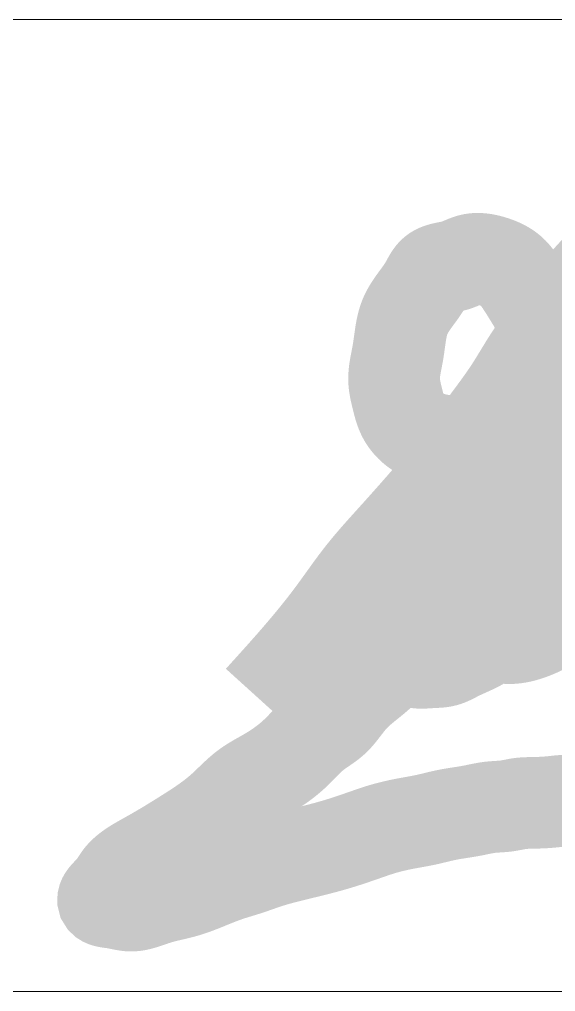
# Model space of a CAD drawing. Header units: millimetres. Extents: x -470 to 125, y -325 to 641.
# Drawn here: x 100.9 to 106.75, y 336.82 to 347.43 of the extents above; entities that cross this region are included whole.
import ezdxf

# ---------------------------------------------------------------- set-up
doc = ezdxf.new("R2010")
doc.units = ezdxf.units.MM
doc.header["$MEASUREMENT"] = 0
doc.layers.add('N2-TEXT02', color=2, linetype='Continuous', lineweight=20)

msp = doc.modelspace()

# ---------------------------------------------------------------- linework, layer by layer
at = {"layer": 'N2-TEXT02'}
for p, q in [((51.28950331687224, 347.4282703201863), (114.9258669532356, 347.4282703201863)), ((51.28950331687224, 336.8222097141257), (114.9258669532356, 336.8222097141257))]:
    msp.add_line(p, q, dxfattribs=at)
at = {"layer": 'N2-TEXT02', "const_width": 1.000000000000003}
for points in [[(107.3077474417331, 342.771276844279), (107.2420332653139, 342.7739810438853), (107.1763056470088, 342.7765869108827), (107.1106004628798, 342.7782124179201), (107.0449442505775, 342.7782153316934), (106.9793347084521, 342.776693960333), (106.9137639850759, 342.7738891202783), (106.8482242290412, 342.7700416279793), (106.7827075889189, 342.7653922998771), (106.7172062132838, 342.7601819524161), (106.5862178498204, 342.7490414651937), (106.5207149369875, 342.743635014289), (106.4551943022307, 342.7389300556074), (106.3896463731361, 342.735493203907), (106.3568591817863, 342.7344273945332), (106.3240615780061, 342.7338910924709), (106.2912540509188, 342.7339336703698), (106.2584422887077, 342.7345383193892), (106.2256329792823, 342.7356755050789), (106.1928328105276, 342.737315692993), (106.1272866466328, 342.7419869377116), (106.061857307175, 342.7483158889964), (105.9966002128234, 342.7560967111183), (105.9315752790253, 342.7651949211269), (105.8668426198259, 342.7754857118845), (105.8023656711416, 342.7867195659925), (105.6731367033767, 342.8098626669441), (105.6078334540545, 342.8206691839453), (105.5421613416382, 342.8312457231293), (105.5094073375703, 342.83695514205), (105.4768317327081, 342.8432296047812), (105.4445273003814, 342.8502823195115), (105.4125868139396, 342.8583264944366), (105.3811030467076, 342.8675753377468), (105.3501687720332, 342.8782420576336), (105.33493668607, 342.8841737488538), (105.3198767632391, 342.890539862289), (105.30500060022, 342.8973670489647), (105.2903197936702, 342.904681959907), (105.2758459464882, 342.9125112263814), (105.2615940307641, 342.92087080455), (105.2475879436572, 342.9297483716254), (105.2338530434965, 342.9391269752978), (105.2204146885673, 342.9489896632613), (105.2072982371939, 342.9593194832037), (105.1945290476684, 342.9700994828161), (105.1821324783085, 342.9813127097879), (105.1701338874142, 342.9929422118129), (105.158558633292, 343.0049710365768), (105.1474320742487, 343.0173822317736), (105.1367795685961, 343.0301588450945), (105.1266264746283, 343.043283924225), (105.1169981506679, 343.0567405168612), (105.1079199550127, 343.070511670691), (105.0994172459655, 343.0845804334031), (105.0915113631601, 343.0989296526861), (105.0841820685713, 343.1135401069625), (105.0773845544064, 343.1283913518495), (105.0710736937152, 343.1434629270826), (105.0597314249634, 343.1741852275219), (105.0497942467182, 343.2055433261512), (105.0409011433932, 343.2373735408429), (105.0326910993805, 343.2695121894737), (105.0169962185838, 343.3340877954423), (105.0095421452102, 343.3663712479491), (105.0028493141707, 343.3986599715063), (104.9973261619663, 343.4309679904899), (104.9933811251012, 343.4633093292734), (104.9921280363255, 343.4794968762092), (104.991419880861, 343.4956979238145), (104.9912573279345, 343.5119126105311), (104.9916008441807, 343.5281397864968), (104.9936429061687, 343.5606268450842), (104.9972197108402, 343.5931495773875), (105.002004902154, 343.6256984612139), (105.0076721241317, 343.658263974375), (105.0203472359981, 343.7234067999372), (105.0326344369121, 343.7885018838722), (105.0379435277354, 343.8210116083575), (105.0427635623436, 343.8534988371083), (105.060919485201, 343.9833481090125), (105.066119154075, 344.0158164181597), (105.0719772633139, 344.0482515214213), (105.078732344214, 344.0805218107615), (105.0866265862895, 344.1124856335771), (105.0959021790949, 344.1440013372638), (105.1068013121468, 344.1749272692223), (105.1129349492742, 344.1901249706615), (105.1195401124855, 344.2051315998609), (105.1340383122092, 344.2345942114887), (105.1500275003605, 344.2633658979399), (105.1672362657395, 344.2914985838435), (105.1853931971774, 344.3190441938268), (105.2042268834698, 344.3460546525138), (105.2813578950157, 344.4513236644141), (105.3000401599835, 344.4782438197841), (105.3180802499791, 344.5059837187988), (105.3352773392897, 344.5348330690191), (105.3516551944753, 344.564768617412), (105.3680040302883, 344.5946990953377), (105.3764655564916, 344.6092502773762), (105.3852774165219, 344.6233056051971), (105.394558806625, 344.6367002166012), (105.4044289230241, 344.6492692493875), (105.4150069619399, 344.6608478413548), (105.4264121196076, 344.6712711303063), (105.4387294746538, 344.680423572909), (105.4519060968154, 344.6883891253675), (105.4658541646251, 344.6953021810409), (105.4804858566123, 344.7012971332782), (105.4957133513046, 344.7065083754418), (105.5114488272515, 344.711070300885), (105.527604462973, 344.7151173029628), (105.5440924370055, 344.718783775033), (105.6116112869147, 344.7323322303631), (105.6284436305045, 344.7361119527379), (105.6450813836044, 344.7403175052434), (105.6614373044234, 344.745082144392), (105.6774712634082, 344.7504467306627), (105.7087454738147, 344.7624867064927), (105.7392885153864, 344.775380625216), (105.7694929176382, 344.7880559330349), (105.7997512100643, 344.7994400761539), (105.8150232305605, 344.8043127878893), (105.8304559221723, 344.8084605007763), (105.8460930499017, 344.8117617259641), (105.8619331762433, 344.814202245978), (105.8779519806454, 344.8158221477751), (105.8941249647884, 344.8166619401046), (105.9104276303883, 344.8167621317208), (105.9268354791319, 344.816163231378), (105.9433240127199, 344.8149057478321), (105.9598687328454, 344.8130301898321), (105.9764451412145, 344.8105770661336), (105.9930287395281, 344.8075868854922), (106.0261195127501, 344.800157388385), (106.0589450661023, 344.7910657685443), (106.0913094144552, 344.7806351613072), (106.1230167808527, 344.769036308076), (106.1538718254236, 344.7561200587047), (106.1689187005285, 344.7491086986462), (106.183679263372, 344.7416969353756), (106.1981291033626, 344.733861084159), (106.212243809898, 344.725577460273), (106.2259989723889, 344.7168223789914), (106.2393701802163, 344.7075721555851), (106.2523330228058, 344.6978031053291), (106.2648630895402, 344.6874915434969), (106.2769395964619, 344.6766187087696), (106.2885772264116, 344.6652139884448), (106.2998107210606, 344.6533340010471), (106.3106750497014, 344.6410356741419), (106.3314360862212, 344.6154117120999), (106.3511400904465, 344.5887975228835), (106.3700666779808, 344.561648194017), (106.4063921196449, 344.5068115941743), (106.4413504414221, 344.4514277335169), (106.5100306074651, 344.3392459436388), (106.5267804768785, 344.310761872192), (106.5425886150471, 344.2818584644884), (106.556937919661, 344.2523784829719), (106.5634039148956, 344.2373731402956), (106.5693112883708, 344.2221646900833), (106.5746081765124, 344.2067374018845), (106.5793688139081, 344.191114282655), (106.5878664793833, 344.1594611154952), (106.5959787427896, 344.1275675990605), (106.6048803975989, 344.0957962679064), (106.6152956516471, 344.0643902347881), (106.6266679618813, 344.033253166273), (106.6382147607668, 344.0022288241122), (106.6491534807599, 343.971160970049), (106.6587015543263, 343.9398933658333), (106.6627095463431, 343.9241358329651), (106.6660764139191, 343.9082697732134), (106.6687043707886, 343.892275662998), (106.6705461516366, 343.876143016944), (106.6717060914373, 343.8598884709645), (106.6723168423946, 343.8435337269272), (106.6724213866015, 343.8106104521576), (106.6719210019095, 343.7775468075819), (106.6718675169237, 343.7445150567648), (106.6727643596543, 343.7116085308596), (106.6759851735929, 343.646049702414), (106.6774901051591, 343.613321257301), (106.6783786940023, 343.5805760299719), (106.6783238747615, 343.5477880298504), (106.677308794552, 343.5149767167453), (106.675389540923, 343.4821722372455), (106.6726222014123, 343.4494047379358), (106.6690628635791, 343.4167043654029), (106.6647676423248, 343.3841012566149), (106.6545077134414, 343.3191971109322), (106.6436977222518, 343.2544390504281), (106.6387405008597, 343.2220095575233), (106.634430620961, 343.1894902923955), (106.6310209539664, 343.1568405786901), (106.6284269050858, 343.1240745780235), (106.6235706989324, 343.0585390555991), (106.6202074888351, 343.0259492840663), (106.6155237286941, 342.9935920717089), (106.6094243398318, 342.9614840304584), (106.6020794753642, 342.9295991071348), (106.5936634979747, 342.8979105714127), (106.5843507703443, 342.8663916929642), (106.5743156551512, 342.835015741465), (106.5637325150789, 342.8037559865832), (106.5193866161809, 342.6793475469516), (106.4759800462908, 342.5553311915417), (106.4539637429017, 342.4935927521699), (106.4311334864107, 342.432139228733), (106.4070677470813, 342.3710635572083), (106.3815135614425, 342.3105320671283), (106.3681163121506, 342.280529796874), (106.3542725699682, 342.2507348625173), (106.3399575434526, 342.2211710285891), (106.3251464411757, 342.1918620596181), (106.3098155065744, 342.1628310629487), (106.2939728772062, 342.1340808921422), (106.2776638564869, 342.1055907992245), (106.2609358448273, 342.0773387045751), (106.2264124503008, 342.0214601915661), (106.1907818968685, 341.9662687161253), (106.1544212951713, 341.9115851716638), (106.1176778296592, 341.8571951341237), (106.0443411137948, 341.7483317510029), (106.0083964620193, 341.6933755413162), (105.9733336956442, 341.6377725782181), (105.938746307576, 341.5818316710677), (105.9035621727995, 341.5263627886949), (105.8854029928615, 341.4990647164068), (105.8666826272103, 341.4721958818378), (105.8472725085149, 341.4458532712646), (105.8271769226228, 341.4200314529334), (105.8065032986425, 341.3946454807744), (105.7853617697839, 341.3696083241058), (105.7421155302505, 341.320232334476), (105.6983192696633, 341.2712072385411), (105.6548540536829, 341.2218367908002), (105.6335209204395, 341.196804483281), (105.6126009479602, 341.1714247457459), (105.5922042694563, 341.1456105475078), (105.5724373775594, 341.1192779075456), (105.5532857975753, 341.0924441776116), (105.5345888704213, 341.065249166263), (105.4978813752722, 341.0103638215907), (105.4609596934221, 340.9557989180768), (105.4419950329036, 340.9290044581755), (105.4224686262147, 340.9027315002692), (105.4022110735162, 340.877127174926), (105.3810529749743, 340.8523386127134), (105.3588302741632, 340.8285081198654), (105.3355561548451, 340.8056179798205), (105.3114578120596, 340.7834572541648), (105.2867752204755, 340.7618034662806), (105.2366171896218, 340.7191267973398), (105.2116216997078, 340.6976589630443), (105.1870018596978, 340.6758081600344), (105.1629962775525, 340.6533532029083), (105.1397265345182, 340.6301834683447), (105.1171091662816, 340.6063820516858), (105.095039983053, 340.5820516288862), (105.073414795032, 340.5572948759046), (105.0521294124054, 340.5322144686953), (104.9683021398549, 340.4307098167109), (104.9257184011127, 340.3806851402184), (104.9038943418175, 340.3562140801922), (104.8815765695064, 340.3322407735883), (104.8586608943693, 340.3088678963642), (104.8350464483266, 340.2861948083973), (104.8107401452869, 340.2642132704418), (104.7858776787859, 340.2427864821291), (104.7350572815783, 340.2010197523383), (104.6837313089342, 340.1597398148392), (104.6330458131229, 340.117791865444), (104.6083013853505, 340.0962065099772), (104.584146846383, 340.0740210999667), (104.5607254527509, 340.0510912848897), (104.5381804124513, 340.0272727642677), (104.5165717988252, 340.0025069789189), (104.4957061428252, 339.9769968616101), (104.4148404624503, 339.8725651820933), (104.394065120091, 339.8471224869691), (104.3725829455497, 339.8224510926776), (104.3501523071963, 339.7988036046844), (104.3385058042023, 339.7874427647582), (104.3265316087931, 339.7764325904292), (104.3015949701781, 339.755466324487), (104.2755896317616, 339.7356323053656), (104.2488378951267, 339.7165774069236), (104.2216620618746, 339.6979485030143), (104.1673273118307, 339.6605561742095), (104.1408129982256, 339.6410864970217), (104.1151485149929, 339.6206471800212), (104.090381027528, 339.5991888804205), (104.0663403796486, 339.5769022045056), (104.0428497282099, 339.5539851417954), (104.019732230047, 339.5306356818151), (103.9739093208985, 339.4834315281197), (103.9508502235996, 339.4599728134489), (103.927456906942, 339.4368736595924), (103.9035742005808, 339.4143092295877), (103.8791763278597, 339.3923184050743), (103.854285328532, 339.3708897059842), (103.8289233189047, 339.3500115716081), (103.8031124152996, 339.3296724412388), (103.7768747340185, 339.309860754168), (103.7502323913753, 339.2905649496862), (103.7232075036942, 339.2717734670852), (103.6958221872785, 339.2534747456536), (103.6680985584409, 339.235657224686), (103.640058733497, 339.2183093434736), (103.6117248307381, 339.2014195381286), (103.4970492760035, 339.1363459331577), (103.4686647701789, 339.119822542886), (103.4406477844499, 339.102836915038), (103.4131252023057, 339.0852089286351), (103.3862239072213, 339.0667584626929), (103.360049432586, 339.0473343096051), (103.3345570214195, 339.0269887927097), (103.3096373829305, 339.0058616303118), (103.2851809778317, 338.9840928772618), (103.2372197106096, 338.9391908185899), (103.1897969054049, 338.8934030554821), (103.1420362478827, 338.8478500267206), (103.1177553762669, 338.8255116748394), (103.0930688391071, 338.8036434695961), (103.0679577093423, 338.7822791384679), (103.0424553409327, 338.7613910606929), (103.0165958986089, 338.7409506640909), (102.9904135471182, 338.7209293764839), (102.9372167756007, 338.6820298395421), (102.8831383443197, 338.6444638724417), (102.8284515712127, 338.6080028977596), (102.7734297742201, 338.5724183380697), (102.6634109965686, 338.5029840631481), (102.5533076524083, 338.4349483582841), (102.4976211476663, 338.4012875959513), (102.4411657267875, 338.3677831757573), (102.3836821189743, 338.3343738092639), (102.3249110534515, 338.3009982080232), (102.2648040529372, 338.267527465034), (102.2046990169116, 338.2333879499072), (102.1752402571838, 338.2158320297007), (102.1464939275719, 338.19782636833), (102.1186974715139, 338.1792767412369), (102.0920883324443, 338.1600889238689), (102.0669039537985, 338.1401686916735), (102.0549202507094, 338.1299044748428), (102.0433817790237, 338.1194218200953), (102.0323182191613, 338.1087089493662), (102.0217592515538, 338.0977540845814), (102.011734556636, 338.0865454476739), (102.0022736114909, 338.0750712623649), (101.9933493346458, 338.0633202505439), (101.9848011056571, 338.051282310297), (101.9681132475313, 338.0263059156579), (101.9596138465342, 338.0133475968253), (101.9507709496751, 338.0000626206886), (101.9414046710333, 337.9864410550326), (101.9313351246732, 337.972472967633), (101.9203824246612, 337.9581484262732), (101.9083666850693, 337.9434574987328), (101.8951095661279, 337.9283907000664), (101.8807294970085, 337.9130243952952), (101.8659924171978, 337.8976222626278), (101.8517496566046, 337.8824726821975), (101.8450796866053, 337.875082717864), (101.8388525451275, 337.8678640341402), (101.8331746484121, 337.8608526785436), (101.8281524126777, 337.8540846985867), (101.823892254179, 337.8475961417913), (101.8205005891535, 337.8414230556705), (101.818083833829, 337.8356014877444), (101.816748404449, 337.8301674855268), (101.8166007172543, 337.8251570965342), (101.8177471884768, 337.8206063682844), (101.820284200974, 337.8165478765317), (101.824175255961, 337.8129682171394), (101.8292897226094, 337.809821414289), (101.8354949766059, 337.807060802362), (101.8426583936125, 337.8046397157393), (101.8506473493049, 337.8025114888054), (101.85932921935, 337.8006294559351), (101.8685713794281, 337.798946951514), (101.8882060723358, 337.7959938655394), (101.928387130482, 337.7904382603924), (101.9474074321024, 337.78732866221), (101.9656136431878, 337.7840283693979), (101.9830922182128, 337.7806253484503), (101.9999296116539, 337.7772075658665), (102.0162122779781, 337.7738629881417), (102.0320266716764, 337.7706795817749), (102.0625964590901, 337.7651481490955), (102.0775247617552, 337.7629760557761), (102.0923306096961, 337.7613169998011), (102.1071004573975, 337.760258947667), (102.1219207593196, 337.7598898658705), (102.1368748126428, 337.7602928775277), (102.1519942665057, 337.7614718768973), (102.1672686305689, 337.7633661155652), (102.1826861835904, 337.7659129568913), (102.1982352043123, 337.7690497642335), (102.2139039714951, 337.7727139009477), (102.2455538602145, 337.7813736159272), (102.2775420797551, 337.7913910086914), (102.3421584313418, 337.8134944550175), (102.3745990233815, 337.8245783223037), (102.4070030192355, 337.8350166474172), (102.4393036135697, 337.8445115158353), (102.4714912734729, 337.8531965601751), (102.5355191351676, 337.8688938149326), (102.5990692946904, 337.8836216883092), (102.6621244424035, 337.8988934569211), (102.6934609775683, 337.9072062008848), (102.7246674488018, 337.9162188806089), (102.755748152923, 337.9259945243921), (102.7867151503807, 337.9364445885482), (102.8175809825817, 337.9474711393793), (102.8483581909289, 337.9589762431893), (102.9096969017115, 337.9830303749517), (103.0318682410413, 338.0325786241954), (103.0930045284455, 338.0566244930952), (103.1545134197348, 338.0793765657568), (103.185493578431, 338.0900855521375), (103.2166593598746, 338.1002804277336), (103.2793822604109, 338.1196175243329), (103.3422470356734, 338.1386351338261), (103.4048046364252, 338.1586139430915), (103.4669123686032, 338.1799322569598), (103.528848885259, 338.2017272844283), (103.5909234801574, 338.2230459810275), (103.6534269810928, 338.2429921043628), (103.71641518012, 338.2613923921152), (103.7797819651815, 338.2785716060484), (103.8434180245358, 338.2948643501281), (103.9072140464971, 338.3106052283268), (104.0348944608442, 338.3416514912282), (104.1623216470641, 338.3734223727781), (104.2258280498869, 338.3899993869118), (104.2891365877654, 338.4072610606452), (104.3522025046216, 338.4253749176584), (104.4150006984679, 338.444432159703), (104.4775559628933, 338.4643302317954), (104.5399008912412, 338.4849362903996), (104.6640907365505, 338.5277391330387), (104.7260652980784, 338.5494779311277), (104.7882048731594, 338.5706624973741), (104.8507351683048, 338.5905838684824), (104.882212714913, 338.599861839255), (104.9138362321183, 338.6086560423157), (104.9774682755966, 338.6248850602062), (105.0415254285699, 338.6394549264987), (105.1059017959341, 338.6525498211772), (105.1704781613728, 338.664511069425), (105.235096474809, 338.6761381025883), (105.2995916482646, 338.6883133753387), (105.331741467501, 338.6948823686407), (105.3638003173877, 338.7019102838202), (105.4277029537235, 338.7170463012993), (105.4915299696312, 338.7325253484617), (105.5555367750318, 338.7470199723909), (105.5876867565308, 338.7534868847198), (105.6199512832435, 338.7593526917123), (105.684719908692, 338.7698813711128), (105.7496240667825, 338.7798638098772), (105.8144430814393, 338.7905692145749), (105.846752382517, 338.7965851597444), (105.8789869078508, 338.8030653700482), (105.9433862327974, 338.8163110279855), (105.9756321638087, 338.8224975071908), (106.0079630281303, 338.8280071076033), (106.0404193914756, 338.8325503450092), (106.0730375704416, 338.8358696594645), (106.1385942348983, 338.8401384249175), (106.1713727790811, 338.8423201325319), (106.2040439404412, 338.845361630711), (106.2365311068971, 338.8498522581913), (106.2688453191583, 338.8556889652596), (106.3333422523212, 338.8682773427239), (106.3657238883824, 338.8734260660733), (106.3983076198974, 338.8768943486092), (106.4310629338935, 338.8789035044054), (106.4639199263466, 338.8799848305745), (106.5296756240645, 338.8813883226979), (106.5953184701777, 338.8834743774129), (106.6280930833881, 338.8850444914473), (106.660835638531, 338.8871010129033), (106.6935454969748, 338.8897452040092), (106.7262234465721, 338.8930373775936), (106.7915460592397, 338.9001049632451), (106.8242325330007, 338.9028460011477), (106.8569631604583, 338.9043815202448), (106.8897431385313, 338.9045948584583), (106.9225607891863, 338.9037997380935), (106.9882588781192, 338.9005287330697)], [(107.2625727778656, 344.7638268346782), (107.2423409248275, 344.7407436486227), (107.2211698810353, 344.7171886603809), (107.1992622697707, 344.693215332408), (107.1768207143417, 344.6688771271562), (107.1311462641175, 344.6193199346474), (107.0857675167118, 344.568944782499), (107.0636952212067, 344.5435840708087), (107.0422154209469, 344.5181654732349), (107.000647840129, 344.4671838761942), (106.9601522505884, 344.4160366484808), (106.8792094931736, 344.3132870396022), (106.8387709360276, 344.2614719240879), (106.7989305479692, 344.2091377454506), (106.7600659919726, 344.1561462304398), (106.7220915799022, 344.1025807511799), (106.6477063040742, 343.9944269126358), (106.5737311703424, 343.8859660426364), (106.5003082372015, 343.7771042933326), (106.4643142769921, 343.722198742772), (106.4290749380908, 343.6668012302729), (106.3605089668195, 343.5547769931744), (106.3263946681324, 343.4986746795032), (106.2918393641522, 343.4428804211156), (106.2564325170996, 343.3876671676263), (106.2199869955974, 343.3331516005196), (106.1826358196496, 343.2792264620122), (106.1445367066057, 343.225767219035), (106.1058473738234, 343.1726493385259), (106.0667255386578, 343.1197482874104), (106.0274275652408, 343.0668923876928), (105.9886183276848, 343.013714727699), (105.9696377986523, 342.9868747870239), (105.9510684301897, 342.9597978655776), (105.9330065478363, 342.9324317831172), (105.9155484771418, 342.9047243594053), (105.8987905436499, 342.8766234141985), (105.8828163722454, 342.8480836641201), (105.8675837283964, 342.8191281714804), (105.8529784525102, 342.7898190561863), (105.8251899927194, 342.7303902692105), (105.7985309690911, 342.6702979263248), (105.7720813578296, 342.610042650673), (105.7449211351442, 342.5501250653887), (105.7307870370876, 342.5204493513662), (105.7161307442386, 342.4910455645894), (105.7008888789361, 342.4619509646808), (105.6850946672993, 342.4331554344978), (105.668792059731, 342.4046435974454), (105.6520250066513, 342.3764000769289), (105.6172733655903, 342.3206564791255), (105.5811907426784, 342.2658009592539), (105.5440972563728, 342.2116756698402), (105.5062680337838, 342.1580729851452), (105.4679746491181, 342.1047813485119), (105.391081690356, 341.9982849928045), (105.3530263647323, 341.9446571856996), (105.3156691446852, 341.8904959458277), (105.2794755246576, 341.8355941727809), (105.2619639101526, 341.8078009450772), (105.2449218102482, 341.7797450145914), (105.2284087631484, 341.7514005248287), (105.2124843070477, 341.7227416192895), (105.1972072729072, 341.6937427827498), (105.1825806993028, 341.664405421503), (105.168512441321, 341.6347768708107), (105.15490105679, 341.604908952127), (105.128643139446, 341.5446622966301), (105.1030294268063, 341.4840671767772), (105.0781700918785, 341.4231899871808), (105.0663518536459, 341.3925552647333), (105.0551257728465, 341.3617380832087), (105.0446302529584, 341.3306996621189), (105.0349902363691, 341.2994048914279), (105.0261809991728, 341.2678594707737), (105.018084400776, 341.2360945718428), (105.0105808789111, 341.2041417539684), (105.0035508712978, 341.1720325764845), (104.9904331497154, 341.1074713800098), (104.9782819405037, 341.0426178272635), (104.9730666673014, 341.0100886330125), (104.968805171432, 340.9774846913352), (104.9657826213412, 340.9448011504997), (104.9642841854767, 340.9120331587698), (104.964195625519, 340.8956159776518), (104.9645950089215, 340.8791758775639), (104.9655047458027, 340.8627197034757), (104.9669120055004, 340.8462741398515), (104.9711445234537, 340.8135346693691), (104.9771434229763, 340.7811971168566), (104.9847591693822, 340.7495007835114), (104.9935418968713, 340.7184191185963), (105.002206664549, 340.687186366196), (105.0060482763604, 340.671234205784), (105.0093245537093, 340.654909321813), (105.0118568817554, 340.6381000637231), (105.0134924625335, 340.620712535675), (105.0151070153689, 340.5849582615994), (105.0159837659344, 340.5672313058374), (105.0175090033437, 340.5500335091324), (105.0201343556671, 340.5336866501445), (105.0220007086866, 340.5259328781249), (105.0243114509541, 340.5185125075291), (105.0271230359866, 340.5114657606921), (105.0304919172838, 340.5048328599433), (105.0344745483527, 340.4986540276169), (105.0391272425533, 340.4929693862307), (105.0444705129675, 340.4877935618114), (105.0504417775422, 340.4830820011197), (105.0569666943492, 340.4787817756765), (105.0639709214325, 340.4748399569989), (105.0791199387071, 340.4678198260031), (105.0952940938336, 340.4615981802723), (105.1283474933443, 340.4498641399741), (105.1600059323813, 340.4376726298674), (105.1906728526, 340.4261321778027), (105.2059052799601, 340.4210785692477), (105.221214771783, 340.416754690055), (105.2367094667349, 340.4133491190703), (105.2524585444143, 340.4109598279131), (105.2684434436377, 340.4094807293692), (105.2846336035557, 340.4087778285079), (105.3009984632924, 340.4087171303973), (105.3175074619811, 340.4091646401058), (105.3508356327631, 340.4110483032495), (105.3843736289908, 340.4133568584865), (105.4511592149177, 340.4167109680098), (105.4840316571086, 340.4190434975714), (105.5002608641167, 340.4208099972551), (105.5163227686959, 340.4231432577315), (105.5321954010672, 340.4261682321428), (105.547856791482, 340.4300098734892), (105.5632946127242, 340.4347488496772), (105.5785334259002, 340.4402964123572), (105.5936066118674, 340.4465233066799), (105.6085475515223, 340.4533002777862), (105.6381662154088, 340.4679874309368), (105.6972773714903, 340.4983034621392), (105.7271115230985, 340.5125403352763), (105.7570687885353, 340.5262552718172), (105.8169632530524, 340.5531040909727), (105.8467057481863, 340.5667303515101), (105.8761819492864, 340.5808194313095), (105.905294504377, 340.5956175193299), (105.933955994077, 340.6113452709327), (105.9621692642985, 340.6279912969367), (105.9899853063702, 340.6454204411452), (106.0174555620583, 340.6634963893296), (106.0446314731537, 340.6820828272694), (106.0982994118016, 340.7202601568413), (106.1512196832856, 340.7593608228754), (106.2034352072734, 340.7993105076843), (106.2549796250887, 340.8400604720559), (106.3058865780685, 340.8815619767734), (106.3561897075361, 340.9237662826283), (106.4059226548263, 340.9666246504056), (106.4551190612701, 341.0100883408914), (106.5038125682028, 341.0541086148755), (106.5520368450594, 341.0986367089879), (106.5998444299516, 341.1436076499851), (106.6946347300536, 341.23443342903), (106.7890775488014, 341.3256591501723), (106.8840679091212, 341.4163583201956), (106.9797087243726, 341.5063986517397), (107.027357784027, 341.5515790263904), (107.0746395110525, 341.5971151271443), (107.1213640799907, 341.64319364414), (107.1673426420933, 341.6900003102608), (107.2124959495731, 341.7376134444313), (107.2569531476793, 341.7859071308309)], [(103.5261989687573, 340.0083027072157), (103.7023757991918, 340.2030294998236), (103.7899316476165, 340.3008702060241), (103.8768484158874, 340.3992836841045), (103.9629129485564, 340.4984608424505), (104.047892435702, 340.5985902123068), (104.0898901635081, 340.6490693963752), (104.1315134775501, 340.6998554156884), (104.172727575401, 340.7509711471105), (104.21349765463, 340.8024394675019), (104.2537889128108, 340.8542832537247), (104.293566547498, 340.9065253826452), (104.3327984402349, 340.9591866885343), (104.3715450732149, 341.0122175333448), (104.5252368763482, 341.2252564605497), (104.5642431199932, 341.2780367949244), (104.6038454708059, 341.3303420565613), (104.644224268019, 341.3820314140746), (104.6854604099487, 341.4330417874703), (104.7274552798939, 341.4834504569214), (104.7700914170172, 341.5333494365517), (104.8132513604919, 341.5828307404773), (104.8568176494849, 341.6319863828166), (105.0328012821088, 341.8271893913652), (105.1205017138676, 341.9249821708548), (105.207703580976, 342.0231615944681), (105.2943595830686, 342.1217842303206), (105.3804224197876, 342.2209066465309), (105.465844790804, 342.3205854112109), (105.5505799248699, 342.4208766056254), (105.7191601042151, 342.6222704438138), (105.8044594616191, 342.7220610479062), (105.8476966379948, 342.7714270714696), (105.8913913230625, 342.8203815666383), (105.9798537164176, 342.9173351355434), (106.0691944365865, 343.0135288030309), (106.1587506386203, 343.109579361698), (106.2478594775513, 343.2061036041393), (106.2920382405889, 343.254736006264), (106.3358396974457, 343.3037159321566), (106.3791505025564, 343.3531165215518), (106.4218567621741, 343.4030108430029), (106.4638445825666, 343.4534719650542), (106.5050000699802, 343.5045729562621), (106.5452169407458, 343.5563816341917), (106.5845763106853, 343.6088365099637), (106.7390422746854, 343.8211411852425), (106.7783393566122, 343.8738288537126), (106.8184730868417, 343.9259604793192), (106.8594369781171, 343.9775257250925), (106.9007878874941, 344.0288016101563), (106.9420459124168, 344.0800893445696), (106.9827311503115, 344.1316901383908), (107.0223636986124, 344.1839052016803), (107.0416352446028, 344.2103372125185), (107.060463654737, 344.237035744497), (107.0787889411782, 344.2640384488722), (107.0965812399187, 344.2913672537815), (107.1311448680266, 344.3467268437217), (107.165578421384, 344.4024220436395), (107.183208162806, 344.4301703421663), (107.2013594768649, 344.4577323569835), (107.2202170606644, 344.4850180260175), (107.2399520984035, 344.511939407153), (107.2604629165545, 344.5384513651431)], [(107.2690110537729, 342.6647319948149), (107.2446053748941, 342.6427995971993), (107.219827957089, 342.6212281384531), (107.1697441401221, 342.5785945540343), (107.1199320737645, 342.5356842744955), (107.0954943442181, 342.5137669468436), (107.0715642289136, 342.4913503327597), (107.0482876090424, 342.4682917263115), (107.0257240386342, 342.4445331295398), (107.0037630306753, 342.4201833961532), (106.9822742250672, 342.3953708801877), (106.9401917805534, 342.3448709166304), (106.89843382438, 342.2940600711048), (106.8559574758303, 342.2439651758477), (106.8341240620664, 342.2195070353492), (106.8117670972839, 342.1955646593257), (106.7889351381771, 342.1720830893508), (106.7656996822303, 342.1489838625786), (106.7183042697858, 342.103618587268), (106.6701528398929, 342.0588411306435), (106.621817489197, 342.0140237384584), (106.5740908078025, 341.9684413879588), (106.5509073724741, 341.9450468043955), (106.5284441256857, 341.9210696370082), (106.5069012561663, 341.8963746520865), (106.4864789526422, 341.8708266159178), (106.4673493569333, 341.8443104196105), (106.4493846086413, 341.8169262183244), (106.4322749865647, 341.7889046598951), (106.415708222868, 341.7604782194657), (106.3829541993429, 341.7033405931892), (106.3661424038559, 341.6750943576304), (106.3486243954432, 341.6473731406521), (106.3301072030855, 341.620394546886), (106.3105954754153, 341.5941468290297), (106.2903275989344, 341.568438116517), (106.2695482462868, 341.5430716945398), (106.2274338031301, 341.4925788629357), (106.2065880579206, 341.4670590236879), (106.1862095373904, 341.4410946717461), (106.1665493935892, 341.4145245806926), (106.1478763162773, 341.3872835799457), (106.1304619383843, 341.3593226190723), (106.1145778928495, 341.3305926476397), (106.1072946300036, 341.3159239547019), (106.1004958125922, 341.3010446152139), (106.0942115819847, 341.2859498146747), (106.0884243865149, 341.2706512102583), (106.0781404759142, 341.2395342609198), (106.0692397229284, 341.2078781827512), (106.0613171481554, 341.1758676059698), (106.0539714983316, 341.1436861980222), (106.0470857705288, 341.1114441814511), (106.0410225151523, 341.0791278712794), (106.0361904507353, 341.0467116535668), (106.0329971376685, 341.0141699654883), (106.031613095368, 340.981487707014), (106.0316840805712, 340.9486729407267), (106.032785478352, 340.9157368353505), (106.0345566739206, 340.8827046002841), (106.0358787961051, 340.8662256980459), (106.0377819258704, 340.8498526128591), (106.0404916661012, 340.8336478789505), (106.044233619704, 340.8176740305424), (106.0492333895617, 340.8019936018637), (106.0556735727109, 340.786680710274), (106.0635202123815, 340.7718677994072), (106.0726713410676, 340.7577056308022), (106.0830249668551, 340.7443449725795), (106.094479097795, 340.7319365928598), (106.1069317419643, 340.7206312597655), (106.1202809074342, 340.7105797414134), (106.134424602278, 340.7019328059285), (106.1492600618527, 340.6948143866302), (106.1646791396855, 340.6891615143147), (106.1805714001299, 340.6848317196699), (106.19682639909, 340.6816822413084), (106.2133336925127, 340.6795703178437), (106.2299828363049, 340.6783531878891), (106.2466633863986, 340.677888090055), (106.2632817517054, 340.678049186584), (106.2798174967941, 340.6787841020605), (106.2962700313907, 340.6800603893998), (106.3126387655767, 340.6818456018897), (106.3451224730692, 340.6868130154593), (106.3772638999865, 340.6934267690544), (106.4090583300706, 340.7014273258941), (106.4405045742884, 340.7105976102689), (106.4716117600874, 340.7208447392823), (106.502390891135, 340.7320984160406), (106.5328529710592, 340.7442883436531), (106.5630090035205, 340.7573442252275), (106.5928699921619, 340.7711957638711), (106.6224469406408, 340.7857726626883), (106.6517508526024, 340.8010046247936), (106.6807927316862, 340.8168213532902), (106.7095835815538, 340.8331525512884), (106.7381344058543, 340.8499279218931), (106.7945599864921, 340.8845300112741), (106.8501083895343, 340.9202160543181), (106.9046502463865, 340.9570912212125), (106.9314920364953, 340.9760421540769), (106.9580201698531, 340.9953712814705), (106.984213973073, 341.0151055745786), (107.0100527727446, 341.0352720045917), (107.0355158954848, 341.0558975426989), (107.0605826678776, 341.0770091600855), (107.0852328059678, 341.0986333511042), (107.1095096637721, 341.1207186869094), (107.1576684475282, 341.1653917880258), (107.1819381193426, 341.1875080822593), (107.206593141672, 341.2091632248914), (107.2318216369475, 341.2301284139388), (107.2576376379224, 341.2503847524679)]]:
    msp.add_lwpolyline(points, dxfattribs=at)

doc.saveas('drawing.dxf')
